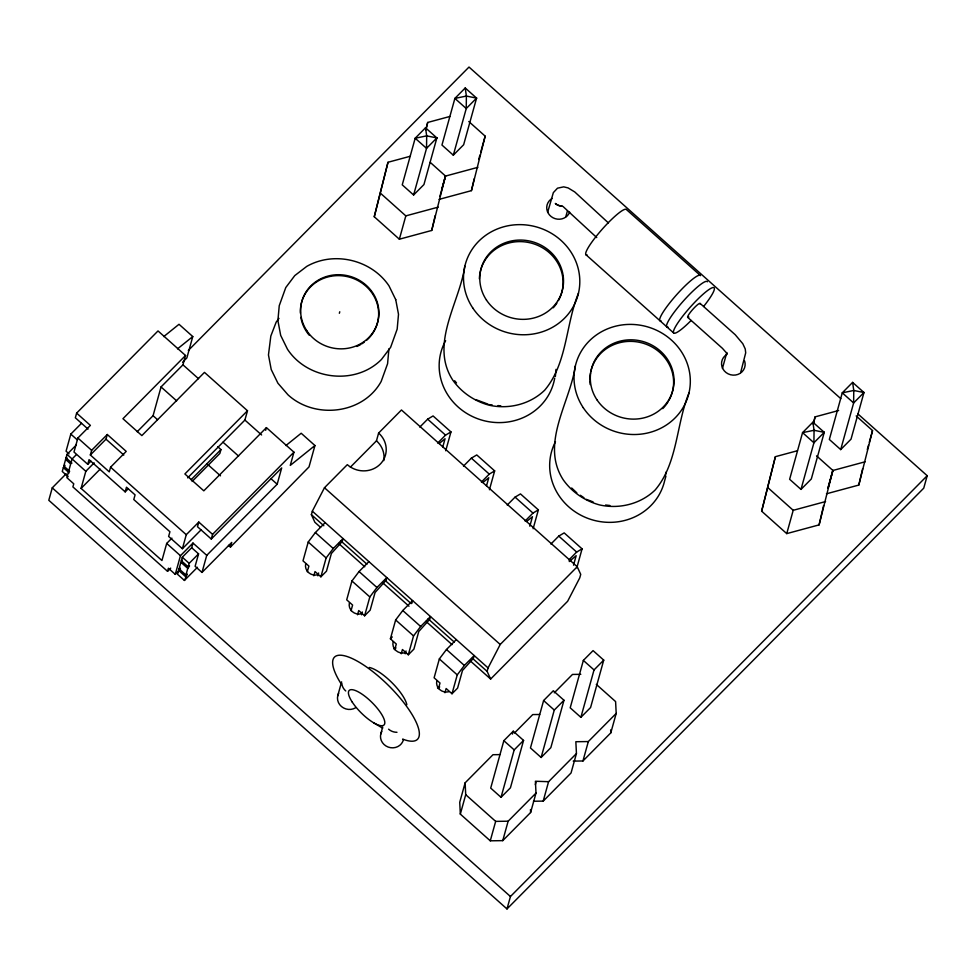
<?xml version="1.0" encoding="UTF-8"?>
<svg xmlns="http://www.w3.org/2000/svg" width="976" height="976" viewBox="0 0 976 976"><rect width="100%" height="100%" fill="white"/><g stroke="black" fill="none" stroke-linecap="round" stroke-linejoin="round"><path stroke-width="1.46" d="M388.912 348.847L387.582 363.731L381.165 381.47C363.084 414.227 314.931 419.582 287.993 394.816L277.904 383.202L271.218 369.526L268.461 354.935L270.828 336.037L276.184 322.104L278.977 318.383M395.707 299.522L398.501 314.284L397.171 329.132L390.62 347.334L381.457 359.461C355.362 385.825 307.586 379.945 287.456 349.201L280.685 335.402L277.904 320.604L279.234 305.72L285.773 287.554L294.776 275.586L306.781 266.375C334.134 250.783 371.502 259.775 389.009 285.883L395.731 299.669M555.368 376.504L556.003 369.367M441.811 189.088L445.459 175.973L431.721 230.458L399.355 239.205L374.259 216.757L387.997 162.272L410.066 156.319M374.259 216.757L387.997 162.272M425.975 129.881L427.708 122.451L449.777 116.498M431.721 230.458L435.174 215.623M439.066 199.385L471.432 190.649L474.202 178.779M471.432 190.649L485.17 136.152L468.797 121.524M827.99 487.878L832.833 470.383L819.096 524.881L786.741 533.616L761.646 511.18L775.383 456.683L797.453 450.729M761.646 511.18L775.383 456.683M813.362 424.292L815.094 416.874L838.628 410.518M819.096 524.881L823.598 505.58M826.452 493.795L858.807 485.06L862.625 468.736M858.807 485.06L872.544 430.575L856.184 415.935M66.173 473.787L52.253 487.841L48.8 500.285L506.995 908.949L923.747 488.159L927.2 475.715L857.843 413.861M81.484 423.328L70.809 434.1L66.063 451.193L69.015 453.828M137.189 431.734L153.073 415.703L161.04 386.947L182.951 364.829L185.538 355.496L158.014 330.937L76.628 413.116L75.335 417.777L88.047 429.111M64.806 465.845L63.342 467.602L62.269 471.481L68.161 476.739M69.674 471.298L63.769 466.04L65.612 459.44L66.771 458.086M71.931 463.136L66.039 457.878L67.002 454.377L76.396 444.897M76.628 413.116L90.39 425.39L77.873 438.029L73.993 452.022L87.755 464.295L90.89 461.136M171.91 538.154L166.689 543.425L161.943 560.529L81.081 488.39L85.815 471.298L94.16 462.868M87.755 464.295L89.048 459.635L125.184 491.867L128.356 488.659M90.341 454.975L91.634 450.314L107.287 434.503L126.221 451.388L110.569 467.187L109.275 471.859L90.341 454.975L105.994 439.176L107.287 434.503M125.184 491.867L126.477 487.207L135.078 494.881L133.785 499.541L169.922 531.761L168.628 536.434L182.39 548.707L201.178 529.748M163.748 336.586L179.011 324.288L192.772 336.561L186.855 357.936L182.597 362.23M76.226 454.804L72.053 459.013L66.88 477.667L73.761 483.815L72.895 486.914L167.543 571.326L168.397 568.215L175.277 574.364L180.523 569.057M175.277 574.364L180.45 555.698L192.98 543.059L206.741 555.344L201.995 572.436L195.115 566.3L198.567 553.868L191.686 547.731L192.98 543.059M182.39 548.707L186.27 534.714L198.799 522.075L212.561 534.348L211.267 539.02L197.506 526.735L198.799 522.075M180.084 568.666L178.632 570.423L177.547 574.303L184.427 580.439L197.469 567.276M184.427 580.439L187.294 574.059L185.94 574.998L179.059 568.862L180.889 562.261L182.061 560.919M185.94 574.998L187.77 568.398L189.551 565.897L188.209 566.849L181.316 560.7L182.292 557.211L191.686 547.731M188.209 566.849L189.173 563.347L198.567 553.868M217.709 446.703L220.942 449.582L219.856 453.462L192.113 481.473M187.648 477.874L244.903 420.07L247.489 410.75L204.472 372.381L141.862 435.589L122.939 418.704L185.538 355.496M228.469 545.328L230.446 547.072L231.739 542.412L201.995 572.436M265.667 430.294L266.411 427.622L293.947 452.181L290.275 465.393L314.943 445.532L301.181 433.246L285.907 445.544M206.741 555.344L277.172 484.23L281.698 467.907L211.267 539.02M339.355 313.284L339.77 311.771M314.943 445.532L309.014 466.906L230.446 547.072M320.555 527.345L314.882 522.282L311.368 514.645L312.332 511.168L324.471 487.732L347.322 464.661A23.363 21.923 15.5 0 0 380.176 464.198A23.363 21.923 15.5 0 0 378.615 433.051L401.465 409.981L577.219 566.739L580.732 574.376L579.768 577.841L567.629 601.289L490.635 679.04L470.225 660.837M325.179 522.636L315.358 532.567L308.233 541.997L302.999 560.846L308.892 566.092L307.318 571.753M426.097 128.283L427.708 122.451M399.355 239.205L405.821 215.879L438.187 207.144M413.604 194.993L426.536 148.352L426.683 135.871L425.512 127.795L415.178 138.226L402.246 184.854L413.604 194.993L423.938 184.562L436.87 137.921L425.512 127.795M313.833 575.803L315.016 571.558L320.897 576.804L326.472 571.18L331.364 553.538L342.308 541.363L343.076 538.593L333.255 548.524L326.13 557.955L320.897 576.804M317.847 575.828L318.627 572.997M439.871 196.469L445.532 176.07L477.898 167.335M453.315 155.172L466.247 108.543L466.382 96.063L465.223 87.974L454.889 98.405L441.957 145.046L453.315 155.172L463.649 144.741L476.581 98.112L465.223 87.974M350.384 467.162L376.468 440.823L378.615 433.051M368.891 561.615L359.058 571.546L351.933 580.976L346.712 599.825L352.592 605.071L351.031 610.732M478.704 159.478L479.911 155.099M480.717 152.183L485.17 136.152M357.545 614.782L358.717 610.537L364.609 615.795L370.172 610.159L375.065 592.517L386.02 580.342L386.789 577.585L376.956 587.503L369.831 596.934L364.609 615.795M337.684 695.973L341.6 681.846M361.547 614.807L362.328 611.976M464.844 266.228C459.489 302.902 429.403 344.052 452.73 380.067C461.563 392.523 474.556 401.307 489.281 405.235C508.886 409.542 530.151 404.271 544.681 390.205C567.361 363.365 565.592 324.569 578.475 293.178M442.787 446.898L445.044 438.749L439.188 443.555M394.731 649.711L396.293 644.062L390.412 638.804L395.646 619.955L402.771 610.525L412.592 600.594L411.823 603.363M445.727 450.766L450.961 431.917L433.063 415.947L427.659 419.168L419.802 427.098M401.246 653.761L402.429 649.516L408.31 654.774L413.885 649.15L418.777 631.496L429.721 619.333L430.489 616.564L420.656 626.482L413.543 635.913L408.31 654.774M380.75 734.123L382.702 727.059M405.247 653.786L406.04 650.968M547.646 212.353L553.343 192.626L557.491 188.185L563.713 186.855L568.093 187.917L574.742 191.943L608.365 222.882M486.499 485.877L488.756 477.728L482.888 482.534M456.304 639.585L446.471 649.504L439.346 658.934L434.113 677.795L440.005 683.041L438.431 688.69M489.427 489.745L494.661 470.896L476.764 454.938L471.371 458.147L463.502 466.089M565.799 216.77L567.398 210.999M444.958 692.74L446.13 688.507L452.01 693.753L457.585 688.129L462.478 670.488L473.421 658.312L474.19 655.543L464.369 665.461L457.244 674.892L452.01 693.753M490.635 679.04L487.122 671.39L488.073 667.926L500.212 644.477L577.219 566.739M529.822 526.21L532.457 516.719L526.589 521.513M575.352 365.988C570.008 402.649 539.911 443.812 563.25 479.826C572.07 492.282 585.075 501.054 599.789 504.982C619.394 509.289 640.671 504.031 655.189 489.964C677.869 463.124 676.1 424.328 688.995 392.938M533.14 528.736L538.362 509.875L520.476 493.917L515.072 497.126L507.215 505.068M499.919 754.619L492.978 754.716L465.125 782.837L459.733 802.272L460.33 814.106L490.269 840.812L502.75 840.641L530.615 812.508L535.995 793.085L535.409 781.251L548.585 781.691L576.438 753.557L575.852 741.723L588.333 741.553L616.198 713.419L615.6 701.585L596.312 684.383M460.33 814.106L465.711 794.684L465.125 782.837M503.848 740.686L490.708 788.096L501.03 797.307L510.424 787.827L523.563 740.418L513.242 731.207L503.848 740.686L514.181 749.897L501.03 797.307M512.449 734.074L513.242 731.207M490.269 840.812L495.662 821.377L465.711 794.684M573.534 565.189L576.157 555.698L569.24 561.566M576.84 567.715L582.074 548.854L564.177 532.896L558.772 536.105L550.915 544.047M502.75 840.641L508.142 821.206L535.995 793.085M543.608 700.548L530.456 747.958L541.131 757.474L550.83 747.677L563.982 700.268L553.307 690.752L543.608 700.548L554.27 710.064L541.131 757.474M535.324 784.631L536.092 781.861M506.995 908.949L510.448 896.517L927.2 475.715M533.482 801.247L543.193 801.113L548.585 781.691M583.355 660.41L570.204 707.82L580.879 717.336L590.578 707.539L603.729 660.13L593.066 650.614L583.355 660.41L594.03 669.926L580.879 717.336M576.438 753.557L571.045 772.992L543.193 801.113M573.229 761.109L582.94 760.975L588.333 741.553M665.888 476.264L664.632 480.765A58.401 54.802 15.5 0 1 588.845 518.732A58.401 54.802 15.5 0 1 555.466 441.713M582.94 760.975L610.805 732.854L616.198 713.419M722.435 368.416L726.827 352.556M740.674 372.515L745.701 352.824L745.237 348.944L742.797 343.711L735.233 334.731L700.182 303.475M813.484 422.706L815.094 416.874M786.741 533.616L793.207 510.302L825.562 501.566M800.991 489.403L813.923 442.762L814.057 430.294L812.898 422.205L802.565 432.636L789.633 479.277L800.991 489.403L811.312 478.972L824.256 432.344L812.898 422.205M828.063 487.976L832.918 470.481L865.273 461.746M840.702 449.594L853.634 402.954L853.768 390.473L852.609 382.397L842.276 392.828L829.344 439.456L840.702 449.594L851.023 439.163L863.967 392.523L852.609 382.397M867.298 449.521L868.506 445.141M869.311 442.238L872.544 430.575M188.307 350.469L469.005 67.051L840.787 398.647M81.081 488.39L100.138 469.151M247.489 410.75L184.879 473.958L203.813 490.83L266.411 427.622M191.064 479.753L220.942 449.582M167.543 571.326L170.702 568.13M212.561 534.348L293.947 452.181M437.699 443.067L445.556 435.125L450.961 431.917M481.4 482.046L489.269 474.104L494.661 470.896M390.412 638.804L392.267 636.938M525.1 521.025L532.969 513.083L538.362 509.875M568.813 560.004L576.67 552.062L582.074 548.854M514.523 732.964L532.737 714.578L539.667 714.481M554.27 692.826L572.485 674.44L580.805 674.318M514.181 749.897L523.563 740.418M554.27 710.064L563.982 700.268M594.03 669.926L603.729 660.13M66.039 457.878L66.795 457.195M63.769 466.04L64.819 465.149M181.316 560.7L182.073 560.017M179.059 568.862L180.096 567.971M177.51 348.859L192.772 336.561M495.662 821.377L508.142 821.206M489.33 404.625L492.197 404.942M497.943 405.577L500.81 405.894M605.584 505.019L609.89 505.495M475.776 399.599L487.976 404.125M586.283 499.346L593.066 501.871M373.674 722.813L382.616 728.133M576.816 492.831L571.668 488M580.366 495.283L583.916 497.723M562.945 206.424L596.739 237.571M687.641 317.298L722.447 348.347L727.132 353.641M585.783 254.577L673.538 332.84M427.659 419.168L445.556 435.125M471.371 458.147L489.269 474.104M515.072 497.126L532.969 513.083M558.772 536.105L576.67 552.062M324.471 487.732L500.212 644.477M182.951 364.829L198.543 378.725M244.903 420.07L261.605 434.967M312.332 511.168L488.073 667.926M270.816 478.557L277.172 484.23M311.368 514.645L323.837 525.759M340.856 540.936L366.927 564.189M385.069 580.378L411.152 603.632M428.159 618.808L454.23 642.062M472.372 658.251L487.122 671.39M338.696 543.522L364.768 566.775M382.909 582.965L408.993 606.218M426 621.395L452.083 644.648M161.04 386.947L176.632 400.843M222.992 442.201L238.571 456.097M315.358 532.567L333.255 548.524M359.058 571.546L376.956 587.503M402.771 610.525L420.656 626.482M446.471 649.504L464.369 665.461M308.233 541.997L326.13 557.955M351.933 580.976L369.831 596.934M395.646 619.955L413.543 635.913M439.346 658.934L457.244 674.892M153.073 415.703L157.551 419.704M207.034 463.844L220.491 475.837M105.994 439.176L123.806 455.06M77.873 438.029L91.634 450.314M110.569 467.187L186.27 534.714M70.809 434.1L77.165 439.761M67.002 454.377L85.815 471.298M166.689 543.425L180.45 555.698M182.292 557.211L189.173 563.347M65.612 459.44L70.528 463.82M180.889 562.261L187.77 568.398M63.342 467.602L69.247 472.86M178.632 570.423L185.513 576.56M52.253 487.841L510.448 896.517M816.546 455.853L832.918 470.481M430.184 162.321L445.532 176.07M768.112 487.866L793.207 510.302M380.725 193.443L405.821 215.879M454.645 380.75L456.5 382.885M610.659 729.889L610.805 732.854M530.468 809.555L530.615 812.508M569.655 212.158A11.871 11.139 15.5 0 1 551.184 216.587A11.871 11.139 15.5 0 1 552.148 198.445M744.603 360.925A11.871 11.139 15.5 0 1 737.905 374.43A11.871 11.139 15.5 0 1 722.887 368.855A11.871 11.139 15.5 0 1 726.961 354.373M317.786 574.766A9.479 8.906 15.5 0 1 305.683 563.982M361.486 613.758A9.479 8.906 15.5 0 1 349.384 602.961M405.186 652.737A9.479 8.906 15.5 0 1 393.096 641.94M448.899 691.716A9.479 8.906 15.5 0 1 436.797 680.919M393.767 648.881A9.479 8.906 15.5 0 1 396 647.966M437.468 687.873A9.479 8.906 15.5 0 1 439.7 686.945M376.468 440.823A23.363 21.923 15.5 0 1 383.812 460.611M300.413 313.235A39.308 36.893 15.5 0 1 354.129 278.77A39.308 36.893 15.5 0 1 366.427 340.429M364.219 342.198A39.308 36.893 15.5 0 1 361.876 343.796M360.669 344.528A39.308 36.893 15.5 0 1 356.85 346.456M309.148 335.134A39.308 36.893 15.5 0 1 300.864 317.383M661.13 320.945A30.366 4.88 -48.3 0 1 674.953 296.631A30.366 4.88 -48.3 0 1 700.524 275.647L626.531 209.657A30.366 4.88 -48.3 0 0 600.96 230.641A30.366 4.88 -48.3 0 0 587.137 254.956M668.011 327.082A30.366 4.88 -48.3 0 1 681.834 302.767A30.366 4.88 -48.3 0 1 707.405 281.783M691.106 320.482A30.366 4.88 -48.3 0 1 675.429 326.801A30.366 4.88 -48.3 0 1 708.137 290.128A30.366 4.88 -48.3 0 1 703.598 306.488M688.873 317.054A9.345 1.501 -48.3 0 1 692.313 309.929A9.345 1.501 -48.3 0 1 700.17 304.061M561.956 206.082A9.345 8.857 25.8 0 1 555.307 203.459A9.345 8.772 15.5 0 0 562.005 205.936M369.318 667.45A29.182 8.918 44.7 0 1 391.766 682.492A29.182 8.918 44.7 0 1 406.846 704.733M340.917 683.493A58.401 17.849 44.7 0 1 350.128 657.641A58.401 17.849 44.7 0 1 410.506 712.041A58.401 17.849 44.7 0 1 402.6 739.076M355.569 707.795A11.675 10.956 15.5 0 1 341.441 706.502A11.675 10.956 15.5 0 1 338.66 693.277M403.478 739.515A11.675 10.956 15.5 0 1 388.167 747.055A11.675 10.956 15.5 0 1 381.775 731.451M396.976 732.293A11.675 10.956 15.5 0 1 388.594 729.182M345.748 690.959A11.675 10.956 15.5 0 1 341.807 683.285M665.876 472.238A58.401 54.802 15.5 0 1 665.62 475.117M668.206 401.612A42.041 39.455 15.5 0 1 662.716 408.639M590.187 384.544A42.041 39.455 15.5 0 1 589.919 381.592M589.882 380.128A42.041 39.455 15.5 0 1 590.529 372.747M590.834 371.319A42.041 39.455 15.5 0 1 645.917 344.162A42.041 39.455 15.5 0 1 668.95 400.343M554.685 378.212A58.401 54.802 15.5 0 1 479.045 419.229A58.401 54.802 15.5 0 1 445.629 340.697M556.906 303.109A42.041 39.455 15.5 0 1 553.233 307.806M479.375 278.88A42.041 39.455 15.5 0 1 531.664 243.207A42.041 39.455 15.5 0 1 558.443 300.584M436.87 137.921L426.536 148.352L415.178 138.226L426.683 135.871L436.87 137.921M476.581 98.112L466.247 108.543L454.889 98.405L466.382 96.063L476.581 98.112M824.256 432.344L813.923 442.762L802.565 432.636L814.057 430.294L824.256 432.344M863.967 392.523L853.634 402.954L842.276 392.828L853.768 390.473L863.967 392.523M306.83 330.779A39.308 36.893 15.5 0 0 374.552 329.839A39.308 36.893 15.5 0 0 337.916 274.707A39.308 36.893 15.5 0 0 306.83 330.779M352.226 702.061A24.522 7.503 44.7 0 0 383.47 725.363A24.522 7.503 44.7 0 0 364.109 695.632A24.522 7.503 44.7 0 0 352.226 702.061M583.245 407.687A58.401 54.802 15.5 0 0 683.847 406.297A58.401 54.802 15.5 0 0 629.422 324.398A58.401 54.802 15.5 0 0 583.245 407.687M596.946 399.794A42.041 39.455 15.5 0 0 669.377 398.781A42.041 39.455 15.5 0 0 630.191 339.819A42.041 39.455 15.5 0 0 596.946 399.794M472.738 307.94A58.401 54.802 15.5 0 0 573.339 306.537A58.401 54.802 15.5 0 0 518.915 224.639A58.401 54.802 15.5 0 0 472.738 307.94M486.438 300.035A42.041 39.455 15.5 0 0 558.87 299.022A42.041 39.455 15.5 0 0 519.683 240.059A42.041 39.455 15.5 0 0 486.438 300.035"/></g></svg>
